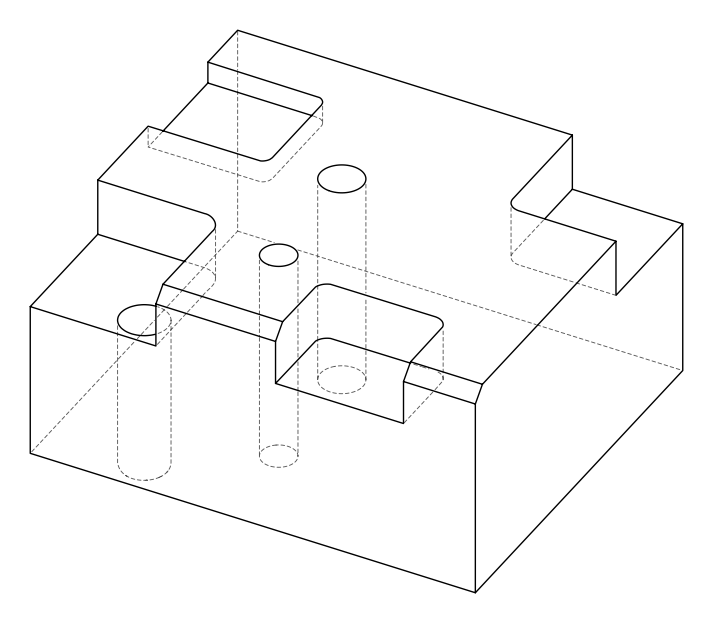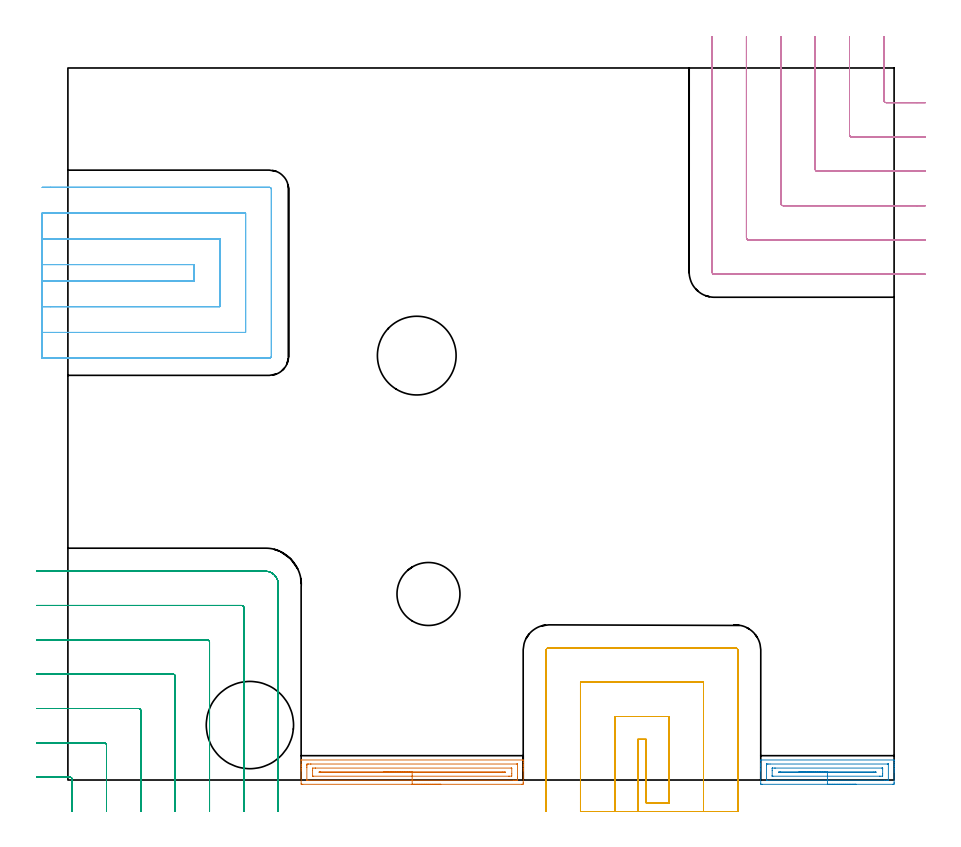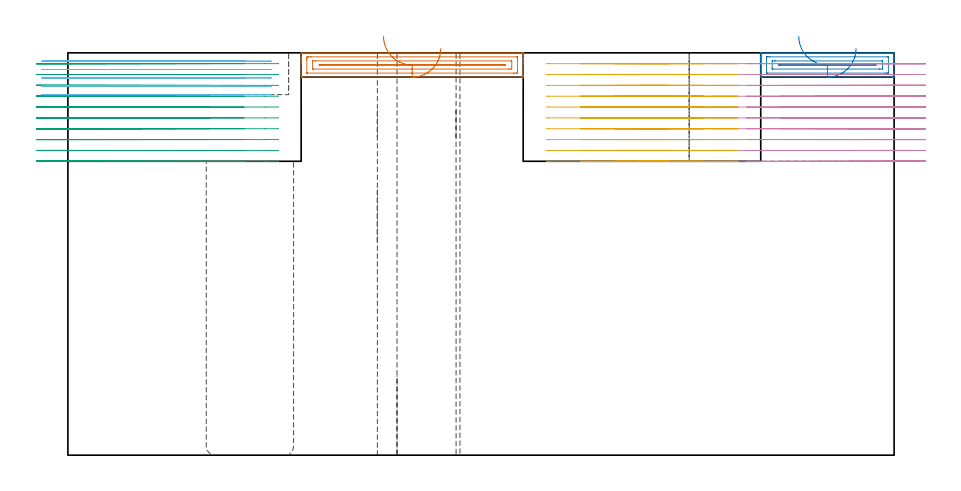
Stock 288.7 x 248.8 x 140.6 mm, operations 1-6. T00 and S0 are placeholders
(PLAN: 17 operations, 12 tool changes, 63 min)
(1 AREA_MILL | FG_CHAMFER_SURFACE | UGT0205_001 | 2.63 min | 3179 mm3)
(2 AREA_MILL_1 | FG_CHAMFER_SURFACE_1 | UGT0205_001 | 1.64 min | 1874 mm3)
(3 MILL_CORNER_NOTCH_RECTANGULAR | CORNER_NOTCH_RECTANGULAR | NXT0201_012 | Follow Part, ap 4, ae 75% | 15.19 min | 248731 mm3)
(4 MILL_CORNER_NOTCH_RECTANGULAR_1 | CORNER_NOTCH_RECTANGULAR_1 | NXT0201_012 | Follow Part, ap 4, ae 75% | 13.19 min | 216747 mm3)
(5 MILL_SLOT | SLOT_PARTIAL_RECTANGULAR | NXT0201_012 | Follow Part, ap 4, ae 75% | 12.93 min | 168851 mm3)
(6 MILL_SLOT_1 | SLOT_PARTIAL_RECTANGULAR_1 | NXT0201_011 | Follow Part, ap 3, ae 75% | 8.85 min | 80454 mm3)
(7 MILL_THROUGH_HOLE_FROM_SOLID_MATERIAL | STEP1HOLE | NXT0201_007 | Circular | 4.68 min | 74725 mm3)
(8 SPOT_DRILL | STEP1HOLE_1 | NXT0321_9005460120000 | 0.05 min | 164 mm3)
(9 SPOT_DRILL_1 | STEP1HOLE_2 | NXT0321_9005460120000 | 0.05 min | 185 mm3)
(10 DRILL_BLIND_HOLE_INTO_CENTER | STEP1HOLE_1 | NXT0301_029 | 0.04 min | 138 mm3)
(11 GUN_DRILL_THROUGH_HOLE | STEP1HOLE_1 | UGT0307_001 | 0.62 min | 2581 mm3)
(12 SPADE_DRILL_TO_ENLARGE_THROUGH_HOLE | STEP1HOLE_1 | UGT0306_004 | 0.59 min | 17180 mm3)
(13 DRILL_TO_ENLARGE_THROUGH_HOLE | STEP1HOLE_1 | UGT0301_053 | 0.6 min | 33321 mm3)
(14 DRILL_BLIND_HOLE_INTO_CENTER_1 | STEP1HOLE_2 | NXT0301_029 | 0.04 min | 137 mm3)
(15 GUN_DRILL_THROUGH_HOLE_1 | STEP1HOLE_2 | UGT0307_003 | 0.68 min | 5166 mm3)
(16 SPADE_DRILL_TO_ENLARGE_THROUGH_HOLE_1 | STEP1HOLE_2 | UGT0306_008 | 0.59 min | 28295 mm3)
(17 DRILL_TO_ENLARGE_THROUGH_HOLE_1 | STEP1HOLE_2 | UGT0301_390 | 0.61 min | 49681 mm3)
(TOOL UGT0205_001 | Chamfer Mill 20 x 3 x 45 deg. | D20 FL50 Z2)
(TOOL NXT0201_012 | ENDMILL 16mm [2P460-1600-NA 1630] | D16 FL38 Z6)
(TOOL NXT0201_011 | ENDMILL 12mm [2P460-1200-NA 1630] | D12 FL38 Z6)
(TOOL NXT0201_007 | ENDMILL 25mm [R216.25-25050GCK54P 1620] | D25 R3 FL54 Z5)
(TOOL NXT0321_9005460120000 | NC Spot Drill, 142deg, 12mm, Carbide, Uncoated | D12 PA142 FL30 Z2)
(TOOL NXT0301_029 | Carbide Drill 5.8mm [860.1-0580-017A1-MM 2214] | D5.8 PA140 FL28 Z2)
(TOOL UGT0307_001 | Gun Drill 5 mm | D5 PA130 FL24 Z1)
(TOOL UGT0306_004 | Spade Drill 13.5mm | D13.5 PA132 FL10 Z2)
(TOOL UGT0301_053 | Twist Drill 22 mm | D22 PA118 FL150 Z2)
(TOOL UGT0307_003 | Gun Drill 7 mm | D7 PA130 FL24 Z1)
(TOOL UGT0306_008 | Spade Drill 17.5mm | D17.5 PA132 FL10 Z2)
(TOOL UGT0301_390 | Twist Drill 27.5 mm | D27.5 PA118 FL165 Z2)
(OP 1 AREA_MILL)
G17 G21 G94 G90
T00 M6
G54
G17 G0 G90 X130.3 Y-1.5 S1061 M3
G43 Z150.6 H0
Z142.1
G94 G1 X130.262 Z141.228 F250.
X130.148 Z140.364
X129.959 Z139.512
X129.697 Z138.68
X129.363 Z137.874
X128.96 Z137.1
X128.492 Z136.364
X127.96 Z135.672
X127.371 Z135.029
X126.728 Z134.44
X126.036 Z133.909
X125.3 Z133.44
X124.526 Z133.037
X123.72 Z132.703
X122.888 Z132.441
X122.037 Z132.252
X121.172 Z132.138
X120.3 Z132.1
X82.061
X81.733 Y-1.497 Z132.101
X81.51 Y-1.492 Z132.104
X81.5 Y-1.176 Z132.421
Y3.186 Z136.78
Y3.83 Z137.428
Y4.059 Z137.655
Y4.703 Z138.3
Y4.931 Z138.527
Y5.387 Z138.986
Y6.83 Z140.429
X81.502 Y6.917 Z140.509
X81.51 Y6.997 Z140.589
X81.616 Y7. Z140.6
X158.984
X159.09 Y6.997 Z140.589
X159.098 Y6.916 Z140.509
X159.1 Y6.83 Z140.429
Y6.219 Z139.818
Y5.388 Z138.987
Y4.931 Z138.527
Y4.703 Z138.3
Y4.059 Z137.655
Y3.83 Z137.428
Y3.186 Z136.78
Y-0.854 Z132.743
X159.097 Y-1.176 Z132.421
X159.09 Y-1.492 Z132.104
X158.867 Y-1.497 Z132.101
X158.539 Y-1.5 Z132.1
X120.3
Y-0.086 Z133.514
X83.84 Y-0.085 Z133.515
X83.616 Y-0.084 Z133.516
X83.526 Y-0.08 Z133.52
X83.51 Y-0.079 Z133.521
X83.506 Y-0.069 Z133.531
X83.503 Y-0.054 Z133.546
X83.5 Y0.029 Z133.629
Y4.391 Z137.991
X83.502 Y4.931 Z138.531
X83.505 Y5.259 Z138.859
X83.516 Y5.579 Z139.179
X83.84 Y5.583 Z139.183
X84.063 Y5.585 Z139.185
X84.729 Y5.586 Z139.186
X84.951
X156.76 Y5.585 Z139.185
X156.984 Y5.584 Z139.184
X157.074 Y5.58 Z139.18
X157.09 Y5.579 Z139.179
X157.094 Y5.569 Z139.169
X157.097 Y5.554 Z139.154
X157.1 Y5.471 Z139.071
Y1.108 Z134.708
X157.098 Y0.569 Z134.169
X157.095 Y0.24 Z133.84
X157.084 Y-0.079 Z133.521
X156.76 Y-0.083 Z133.517
X156.538 Y-0.085 Z133.515
X155.871 Y-0.086 Z133.514
X155.649
X120.3
Y1.328 Z134.928
X85.733 Y1.329 Z134.929
X85.618 Y1.331 Z134.931
X85.513 Y1.335 Z134.935
X85.505 Y1.441 Z135.041
X85.501 Y1.556 Z135.156
X85.5 Y3.302 Z136.902
X85.507 Y4.059 Z137.659
X85.51 Y4.164 Z137.764
X85.618 Y4.167 Z137.767
X86.393 Y4.171 Z137.771
X86.507
X154.868
X154.982 Y4.169 Z137.769
X155.087 Y4.165 Z137.765
X155.095 Y4.059 Z137.659
X155.099 Y3.944 Z137.544
X155.1 Y2.198 Z135.798
X155.093 Y1.441 Z135.041
X155.09 Y1.336 Z134.936
X154.982 Y1.333 Z134.933
X154.208 Y1.329 Z134.929
X154.093 Y1.328 Z134.928
X120.3
Y2.743 Z136.343
X87.848
X87.834 Y2.744 Z136.344
X87.763 Y2.749 Z136.349
X87.84 Y2.752 Z136.352
X88.271 Y2.757 Z136.357
X88.286
X152.752
X152.766 Y2.755 Z136.355
X152.781 Y2.75 Z136.35
X152.765 Y2.744 Z136.344
X151.877 Y2.743 Z136.343
X120.3
X119.428 Z136.381
X118.564 Z136.495
X117.712 Z136.683
X116.88 Z136.946
X116.074 Z137.28
X115.3 Z137.682
X114.564 Z138.151
X113.872 Z138.682
X113.229 Z139.272
X112.64 Z139.915
X112.109 Z140.607
X111.64 Z141.343
X111.237 Z142.117
X110.903 Z142.922
X110.641 Z143.754
X110.452 Z144.606
X110.338 Z145.471
X110.3 Z146.343
G0 Z150.6
M5
M2
(OP 2 AREA_MILL_1)
G17 G21 G94 G90
T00 M6
G54
G17 G0 G90 X275.4 Y-1.5 S1061 M3
G43 Z150.6 H0
Z142.1
G94 G1 X275.362 Z141.228 F250.
X275.248 Z140.364
X275.059 Z139.512
X274.797 Z138.68
X274.463 Z137.874
X274.06 Z137.1
X273.592 Z136.364
X273.06 Z135.672
X272.471 Z135.029
X271.828 Z134.44
X271.136 Z133.909
X270.4 Z133.44
X269.626 Z133.037
X268.82 Z132.703
X267.988 Z132.441
X267.136 Z132.252
X266.272 Z132.138
X265.4 Z132.1
X242.683
X242.354 Y-1.498 Z132.101
X242.11 Y-1.493 Z132.104
X242.1 Y-1.176 Z132.421
Y3.186 Z136.78
Y3.789 Z137.386
Y4.059 Z137.655
Y4.661 Z138.258
Y4.931 Z138.527
Y5.47 Z139.07
Y5.803 Z139.402
Y6.8 Z140.398
X242.102 Y6.901 Z140.493
X242.11 Y6.997 Z140.588
X242.238 Y7. Z140.6
X288.562
X288.69 Y6.997 Z140.588
X288.698 Y6.901 Z140.493
X288.7 Y6.8 Z140.398
Y6.136 Z139.736
Y5.47 Z139.069
Y4.931 Z138.527
Y4.661 Z138.258
Y4.059 Z137.655
Y3.789 Z137.386
Y3.186 Z136.78
Y2.753 Z136.347
Y-0.874 Z132.722
X288.697 Y-1.176 Z132.421
X288.69 Y-1.493 Z132.104
X288.446 Y-1.498 Z132.101
X288.117 Y-1.5 Z132.1
X265.4
Y-0.086 Z133.514
X244.465 Y-0.085 Z133.515
X244.241 Y-0.084 Z133.516
X244.135 Y-0.081 Z133.519
X244.115 Y-0.079 Z133.521
X244.109 Y-0.069 Z133.531
X244.105 Y-0.05 Z133.55
X244.101 Y0.053 Z133.653
X244.1 Y5.288 Z138.888
X244.102 Y5.407 Z139.007
X244.105 Y5.502 Z139.102
X244.11 Y5.565 Z139.165
X244.117 Y5.579 Z139.179
X244.132 Y5.58 Z139.18
X244.465 Y5.584 Z139.184
X244.687 Y5.585 Z139.185
X245.356 Y5.586 Z139.186
X286.335 Y5.585 Z139.185
X286.559 Y5.584 Z139.184
X286.665 Y5.581 Z139.181
X286.685 Y5.579 Z139.179
X286.691 Y5.569 Z139.169
X286.695 Y5.55 Z139.15
X286.699 Y5.447 Z139.047
X286.7 Y0.212 Z133.812
X286.698 Y0.093 Z133.693
X286.695 Y-0.002 Z133.598
X286.69 Y-0.065 Z133.535
X286.683 Y-0.079 Z133.521
X286.668 Y-0.08 Z133.52
X286.335 Y-0.084 Z133.516
X286.113 Y-0.085 Z133.515
X285.444 Y-0.086 Z133.514
X265.4
Y1.328 Z134.928
X246.361 Y1.329 Z134.929
X246.247 Y1.331 Z134.931
X246.132 Y1.335 Z134.935
X246.11 Y1.337 Z134.937
X246.106 Y1.356 Z134.956
X246.102 Y1.394 Z134.994
X246.101 Y1.441 Z135.041
X246.1 Y1.585 Z135.185
Y3.33 Z136.93
X246.104 Y4.059 Z137.659
X246.107 Y4.13 Z137.73
X246.11 Y4.161 Z137.761
X246.138 Y4.165 Z137.765
X246.247 Y4.167 Z137.767
X247.022 Y4.171 Z137.771
X247.137
X284.439
X284.553 Y4.169 Z137.769
X284.667 Y4.165 Z137.765
X284.69 Y4.164 Z137.764
X284.694 Y4.144 Z137.744
X284.698 Y4.106 Z137.706
X284.699 Y4.059 Z137.659
X284.7 Y3.915 Z137.515
Y2.17 Z135.77
X284.696 Y1.441 Z135.041
X284.693 Y1.37 Z134.97
X284.69 Y1.339 Z134.939
X284.663 Y1.335 Z134.935
X284.553 Y1.333 Z134.933
X283.778 Y1.329 Z134.929
X283.663
X265.4 Y1.328 Z134.928
Y2.743 Z136.343
X248.481
X248.466 Y2.744 Z136.344
X248.389 Y2.749 Z136.349
X248.472 Y2.752 Z136.352
X248.904 Y2.757 Z136.357
X248.919
X282.319
X282.333 Y2.756 Z136.356
X282.351 Y2.75 Z136.35
X282.332 Y2.744 Z136.344
X281.443 Y2.743 Z136.343
X265.4
X264.528 Z136.381
X263.664 Z136.495
X262.812 Z136.683
X261.98 Z136.946
X261.174 Z137.28
X260.4 Z137.682
X259.664 Z138.151
X258.972 Z138.682
X258.329 Z139.272
X257.74 Z139.915
X257.208 Z140.607
X256.74 Z141.343
X256.337 Z142.117
X256.003 Z142.922
X255.741 Z143.754
X255.552 Z144.606
X255.438 Z145.471
X255.4 Z146.343
G0 Z150.6
M5
M2
(OP 3 MILL_CORNER_NOTCH_RECTANGULAR)
G17 G21 G94 G90
T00 M6
G54
G17 G0 G90 X1.5 Y-11. S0 M3
G43 Z150.6 H1
Z136.81
G94 G1 Y-8. F250.
Y0.205 F500.
G3 X0.705 Y1. R0.8
G1 X-8.
X-11. F250.
G0 Z150.6
X13.5 Y-11.
Z136.81
G1 Y-8.
Y12.205 F500.
G3 X12.705 Y13. R0.8
G1 X-8.
X-11. F250.
G0 Z150.6
X25.5 Y-11.
Z136.81
G1 Y-8.
Y24.205 F500.
G3 X24.705 Y25. R0.8
G1 X-8.
X-11. F250.
G0 Z150.6
X37.5 Y-11.
Z136.81
G1 Y-8.
Y36.204 F500.
G3 X36.704 Y37. R0.8
G1 X-8.
X-11. F250.
G0 Z150.6
X49.5 Y-11.
Z136.81
G1 Y-8.
Y48.204 F500.
G3 X48.704 Y49. R0.8
G1 X-8.
X-11. F250.
G0 Z150.6
X61.5 Y-11.
Z136.81
G1 Y-8.
Y60.204 F500.
G3 X60.704 Y61. R0.8
G1 X-8.
X-11. F250.
G0 Z150.6
X73.5 Y-11.
Z136.81
G1 Y-8.
Y68.4 F500.
G3 X68.9 Y73. R4.6
G1 X-8.
X-11. F250.
G0 Z150.6
X1.5 Y-11.
Z133.02
G1 Y-8.
Y0.205 F500.
G3 X0.705 Y1. R0.8
G1 X-8.
X-11. F250.
G0 Z150.6
X13.5 Y-11.
Z133.02
G1 Y-8.
Y12.205 F500.
G3 X12.705 Y13. R0.8
G1 X-8.
X-11. F250.
G0 Z150.6
X25.5 Y-11.
Z133.02
G1 Y-8.
Y24.204 F500.
G3 X24.704 Y25. R0.8
G1 X-8.
X-11. F250.
G0 Z150.6
X37.5 Y-11.
Z133.02
G1 Y-8.
Y36.204 F500.
G3 X36.704 Y37. R0.8
G1 X-8.
X-11. F250.
G0 Z150.6
X49.5 Y-11.
Z133.02
G1 Y-8.
Y48.204 F500.
G3 X48.704 Y49. R0.8
G1 X-8.
X-11. F250.
G0 Z150.6
X61.5 Y-11.
Z133.02
G1 Y-8.
Y60.204 F500.
G3 X60.704 Y61. R0.8
G1 X-8.
X-11. F250.
G0 Z150.6
X73.5 Y-11.
Z133.02
G1 Y-8.
Y68.4 F500.
G3 X68.9 Y73. R4.6
G1 X-8.
X-11. F250.
G0 Z150.6
X1.5 Y-11.
Z129.23
G1 Y-8.
Y0.205 F500.
G3 X0.705 Y1. R0.8
G1 X-8.
X-11. F250.
G0 Z150.6
X13.5 Y-11.
Z129.23
G1 Y-8.
Y12.205 F500.
G3 X12.705 Y13. R0.8
G1 X-8.
X-11. F250.
G0 Z150.6
X25.5 Y-11.
Z129.23
G1 Y-8.
Y24.205 F500.
G3 X24.705 Y25. R0.8
G1 X-8.
X-11. F250.
G0 Z150.6
X37.5 Y-11.
Z129.23
G1 Y-8.
Y36.204 F500.
G3 X36.704 Y37. R0.8
G1 X-8.
X-11. F250.
G0 Z150.6
X49.5 Y-11.
Z129.23
G1 Y-8.
Y48.204 F500.
G3 X48.704 Y49. R0.8
G1 X-8.
X-11. F250.
G0 Z150.6
X61.5 Y-11.
Z129.23
G1 Y-8.
Y60.204 F500.
G3 X60.704 Y61. R0.8
G1 X-8.
X-11. F250.
G0 Z150.6
X73.5 Y-11.
Z129.23
G1 Y-8.
Y68.4 F500.
G3 X68.9 Y73. R4.6
G1 X-8.
X-11. F250.
G0 Z150.6
X1.5 Y-11.
Z125.44
G1 Y-8.
Y0.205 F500.
G3 X0.705 Y1. R0.8
G1 X-8.
X-11. F250.
G0 Z150.6
X13.5 Y-11.
Z125.44
G1 Y-8.
Y12.205 F500.
G3 X12.705 Y13. R0.8
G1 X-8.
X-11. F250.
G0 Z150.6
X25.5 Y-11.
Z125.44
G1 Y-8.
Y24.204 F500.
G3 X24.704 Y25. R0.8
G1 X-8.
X-11. F250.
G0 Z150.6
X37.5 Y-11.
Z125.44
G1 Y-8.
Y36.204 F500.
G3 X36.704 Y37. R0.8
G1 X-8.
X-11. F250.
G0 Z150.6
X49.5 Y-11.
Z125.44
G1 Y-8.
Y48.204 F500.
G3 X48.704 Y49. R0.8
G1 X-8.
X-11. F250.
G0 Z150.6
X61.5 Y-11.
Z125.44
G1 Y-8.
Y60.204 F500.
G3 X60.704 Y61. R0.8
G1 X-8.
X-11. F250.
G0 Z150.6
X73.5 Y-11.
Z125.44
G1 Y-8.
Y68.4 F500.
G3 X68.9 Y73. R4.6
G1 X-8.
X-11. F250.
G0 Z150.6
X1.5 Y-11.
Z121.65
G1 Y-8.
Y0.205 F500.
G3 X0.705 Y1. R0.8
G1 X-8.
X-11. F250.
G0 Z150.6
X13.5 Y-11.
Z121.65
G1 Y-8.
Y12.205 F500.
G3 X12.705 Y13. R0.8
G1 X-8.
X-11. F250.
G0 Z150.6
X25.5 Y-11.
Z121.65
G1 Y-8.
Y24.204 F500.
G3 X24.704 Y25. R0.8
G1 X-8.
X-11. F250.
G0 Z150.6
X37.5 Y-11.
Z121.65
G1 Y-8.
Y36.204 F500.
G3 X36.704 Y37. R0.8
G1 X-8.
X-11. F250.
G0 Z150.6
X49.5 Y-11.
Z121.65
G1 Y-8.
Y48.204 F500.
G3 X48.704 Y49. R0.8
G1 X-8.
X-11. F250.
G0 Z150.6
X61.5 Y-11.
Z121.65
G1 Y-8.
Y60.204 F500.
G3 X60.704 Y61. R0.8
G1 X-8.
X-11. F250.
G0 Z150.6
X73.5 Y-11.
Z121.65
G1 Y-8.
Y68.4 F500.
G3 X68.9 Y73. R4.6
G1 X-8.
X-11. F250.
G0 Z150.6
X1.5 Y-11.
Z117.86
G1 Y-8.
Y0.205 F500.
G3 X0.705 Y1. R0.8
G1 X-8.
X-11. F250.
G0 Z150.6
X13.5 Y-11.
Z117.86
G1 Y-8.
Y12.205 F500.
G3 X12.705 Y13. R0.8
G1 X-8.
X-11. F250.
G0 Z150.6
X25.5 Y-11.
Z117.86
G1 Y-8.
Y24.204 F500.
G3 X24.704 Y25. R0.8
G1 X-8.
X-11. F250.
G0 Z150.6
X37.5 Y-11.
Z117.86
G1 Y-8.
Y36.204 F500.
G3 X36.704 Y37. R0.8
G1 X-8.
X-11. F250.
G0 Z150.6
X49.5 Y-11.
Z117.86
G1 Y-8.
Y48.204 F500.
G3 X48.704 Y49. R0.8
G1 X-8.
X-11. F250.
G0 Z150.6
X61.5 Y-11.
Z117.86
G1 Y-8.
Y60.204 F500.
G3 X60.704 Y61. R0.8
G1 X-8.
X-11. F250.
G0 Z150.6
X73.5 Y-11.
Z117.86
G1 Y-8.
Y68.4 F500.
G3 X68.9 Y73. R4.6
G1 X-8.
X-11. F250.
G0 Z150.6
X1.5 Y-11.
Z114.07
G1 Y-8.
Y0.205 F500.
G3 X0.705 Y1. R0.8
G1 X-8.
X-11. F250.
G0 Z150.6
X13.5 Y-11.
Z114.07
G1 Y-8.
Y12.205 F500.
G3 X12.705 Y13. R0.8
G1 X-8.
X-11. F250.
G0 Z150.6
X25.5 Y-11.
Z114.07
G1 Y-8.
Y24.204 F500.
G3 X24.704 Y25. R0.8
G1 X-8.
X-11. F250.
G0 Z150.6
X37.5 Y-11.
Z114.07
G1 Y-8.
Y36.204 F500.
G3 X36.704 Y37. R0.8
G1 X-8.
X-11. F250.
G0 Z150.6
X49.5 Y-11.
Z114.07
G1 Y-8.
Y48.204 F500.
G3 X48.704 Y49. R0.8
G1 X-8.
X-11. F250.
G0 Z150.6
X61.5 Y-11.
Z114.07
G1 Y-8.
Y60.204 F500.
G3 X60.704 Y61. R0.8
G1 X-8.
X-11. F250.
G0 Z150.6
X73.5 Y-11.
Z114.07
G1 Y-8.
Y68.4 F500.
G3 X68.9 Y73. R4.6
G1 X-8.
X-11. F250.
G0 Z150.6
X1.5 Y-11.
Z110.28
G1 Y-8.
Y0.205 F500.
G3 X0.705 Y1. R0.8
G1 X-8.
X-11. F250.
G0 Z150.6
X13.5 Y-11.
Z110.28
G1 Y-8.
Y12.205 F500.
G3 X12.705 Y13. R0.8
G1 X-8.
X-11. F250.
G0 Z150.6
X25.5 Y-11.
Z110.28
G1 Y-8.
Y24.204 F500.
G3 X24.704 Y25. R0.8
G1 X-8.
X-11. F250.
G0 Z150.6
X37.5 Y-11.
Z110.28
G1 Y-8.
Y36.204 F500.
G3 X36.704 Y37. R0.8
G1 X-8.
X-11. F250.
G0 Z150.6
X49.5 Y-11.
Z110.28
G1 Y-8.
Y48.204 F500.
G3 X48.704 Y49. R0.8
G1 X-8.
X-11. F250.
G0 Z150.6
X61.5 Y-11.
Z110.28
G1 Y-8.
Y60.204 F500.
G3 X60.704 Y61. R0.8
G1 X-8.
X-11. F250.
G0 Z150.6
X73.5 Y-11.
Z110.28
G1 Y-8.
Y68.4 F500.
G3 X68.9 Y73. R4.6
G1 X-8.
X-11. F250.
G0 Z150.6
X1.5 Y-11.
Z106.49
G1 Y-8.
Y0.205 F500.
G3 X0.705 Y1. R0.8
G1 X-8.
X-11. F250.
G0 Z150.6
X13.5 Y-11.
Z106.49
G1 Y-8.
Y12.205 F500.
G3 X12.705 Y13. R0.8
G1 X-8.
X-11. F250.
G0 Z150.6
X25.5 Y-11.
Z106.49
G1 Y-8.
Y24.204 F500.
G3 X24.704 Y25. R0.8
G1 X-8.
X-11. F250.
G0 Z150.6
X37.5 Y-11.
Z106.49
G1 Y-8.
Y36.204 F500.
G3 X36.704 Y37. R0.8
G1 X-8.
X-11. F250.
G0 Z150.6
X49.5 Y-11.
Z106.49
G1 Y-8.
Y48.204 F500.
G3 X48.704 Y49. R0.8
G1 X-8.
X-11. F250.
G0 Z150.6
X61.5 Y-11.
Z106.49
G1 Y-8.
Y60.204 F500.
G3 X60.704 Y61. R0.8
G1 X-8.
X-11. F250.
G0 Z150.6
X73.5 Y-11.
Z106.49
G1 Y-8.
Y68.4 F500.
G3 X68.9 Y73. R4.6
G1 X-8.
X-11. F250.
G0 Z150.6
X1.5 Y-11.
Z102.7
G1 Y-8.
Y0.205 F500.
G3 X0.705 Y1. R0.8
G1 X-8.
X-11. F250.
G0 Z150.6
X13.5 Y-11.
Z102.7
G1 Y-8.
Y12.205 F500.
G3 X12.705 Y13. R0.8
G1 X-8.
X-11. F250.
G0 Z150.6
X25.5 Y-11.
Z102.7
G1 Y-8.
Y24.204 F500.
G3 X24.704 Y25. R0.8
G1 X-8.
X-11. F250.
G0 Z150.6
X37.5 Y-11.
Z102.7
G1 Y-8.
Y36.204 F500.
G3 X36.704 Y37. R0.8
G1 X-8.
X-11. F250.
G0 Z150.6
X49.5 Y-11.
Z102.7
G1 Y-8.
Y48.204 F500.
G3 X48.704 Y49. R0.8
G1 X-8.
X-11. F250.
G0 Z150.6
X61.5 Y-11.
Z102.7
G1 Y-8.
Y60.204 F500.
G3 X60.704 Y61. R0.8
G1 X-8.
X-11. F250.
G0 Z150.6
X73.5 Y-11.
Z102.7
G1 Y-8.
Y68.4 F500.
G3 X68.9 Y73. R4.6
G1 X-8.
X-11. F250.
G0 Z150.6
M5
M2
(OP 4 MILL_CORNER_NOTCH_RECTANGULAR_1)
G17 G21 G94 G90
T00 M6
G54
G17 G0 G90 X285.1 Y259.8 S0 M3
G43 Z150.6 H1
Z136.81
G94 G1 Y256.8 F250.
Y237.495 F500.
G3 X285.895 Y236.7 R0.8
G1 X296.7
X299.7 F250.
G0 Z150.6
X273.1 Y259.8
Z136.81
G1 Y256.8
Y225.495 F500.
G3 X273.895 Y224.7 R0.8
G1 X296.7
X299.7 F250.
G0 Z150.6
X261.1 Y259.8
Z136.81
G1 Y256.8
Y213.496 F500.
G3 X261.896 Y212.7 R0.8
G1 X296.7
X299.7 F250.
G0 Z150.6
X249.1 Y259.8
Z136.81
G1 Y256.8
Y201.496 F500.
G3 X249.896 Y200.7 R0.8
G1 X296.7
X299.7 F250.
G0 Z150.6
X237.1 Y259.8
Z136.81
G1 Y256.8
Y189.496 F500.
G3 X237.896 Y188.7 R0.8
G1 X296.7
X299.7 F250.
G0 Z150.6
X225.1 Y259.8
Z136.81
G1 Y256.8
Y177.496 F500.
G3 X225.896 Y176.7 R0.8
G1 X296.7
X299.7 F250.
G0 Z150.6
X285.1 Y259.8
Z133.02
G1 Y256.8
Y237.495 F500.
G3 X285.895 Y236.7 R0.8
G1 X296.7
X299.7 F250.
G0 Z150.6
X273.1 Y259.8
Z133.02
G1 Y256.8
Y225.495 F500.
G3 X273.895 Y224.7 R0.8
G1 X296.7
X299.7 F250.
G0 Z150.6
X261.1 Y259.8
Z133.02
G1 Y256.8
Y213.496 F500.
G3 X261.896 Y212.7 R0.8
G1 X296.7
X299.7 F250.
G0 Z150.6
X249.1 Y259.8
Z133.02
G1 Y256.8
Y201.496 F500.
G3 X249.896 Y200.7 R0.8
G1 X296.7
X299.7 F250.
G0 Z150.6
X237.1 Y259.8
Z133.02
G1 Y256.8
Y189.496 F500.
G3 X237.896 Y188.7 R0.8
G1 X296.7
X299.7 F250.
G0 Z150.6
X225.1 Y259.8
Z133.02
G1 Y256.8
Y177.496 F500.
G3 X225.896 Y176.7 R0.8
G1 X296.7
X299.7 F250.
G0 Z150.6
X285.1 Y259.8
Z129.23
G1 Y256.8
Y237.495 F500.
G3 X285.895 Y236.7 R0.8
G1 X296.7
X299.7 F250.
G0 Z150.6
X273.1 Y259.8
Z129.23
G1 Y256.8
Y225.495 F500.
G3 X273.895 Y224.7 R0.8
G1 X296.7
X299.7 F250.
G0 Z150.6
X261.1 Y259.8
Z129.23
G1 Y256.8
Y213.496 F500.
G3 X261.896 Y212.7 R0.8
G1 X296.7
X299.7 F250.
G0 Z150.6
X249.1 Y259.8
Z129.23
G1 Y256.8
Y201.496 F500.
G3 X249.896 Y200.7 R0.8
G1 X296.7
X299.7 F250.
G0 Z150.6
X237.1 Y259.8
Z129.23
G1 Y256.8
Y189.496 F500.
G3 X237.896 Y188.7 R0.8
G1 X296.7
X299.7 F250.
G0 Z150.6
X225.1 Y259.8
Z129.23
G1 Y256.8
Y177.496 F500.
G3 X225.896 Y176.7 R0.8
G1 X296.7
X299.7 F250.
G0 Z150.6
X285.1 Y259.8
Z125.44
G1 Y256.8
Y237.495 F500.
G3 X285.895 Y236.7 R0.8
G1 X296.7
X299.7 F250.
G0 Z150.6
X273.1 Y259.8
Z125.44
G1 Y256.8
Y225.495 F500.
G3 X273.895 Y224.7 R0.8
G1 X296.7
X299.7 F250.
G0 Z150.6
X261.1 Y259.8
Z125.44
G1 Y256.8
Y213.496 F500.
G3 X261.896 Y212.7 R0.8
G1 X296.7
X299.7 F250.
G0 Z150.6
X249.1 Y259.8
Z125.44
G1 Y256.8
Y201.496 F500.
G3 X249.896 Y200.7 R0.8
G1 X296.7
X299.7 F250.
G0 Z150.6
X237.1 Y259.8
Z125.44
G1 Y256.8
Y189.496 F500.
G3 X237.896 Y188.7 R0.8
G1 X296.7
X299.7 F250.
G0 Z150.6
X225.1 Y259.8
Z125.44
G1 Y256.8
Y177.496 F500.
G3 X225.896 Y176.7 R0.8
G1 X296.7
X299.7 F250.
G0 Z150.6
X285.1 Y259.8
Z121.65
G1 Y256.8
Y237.495 F500.
G3 X285.895 Y236.7 R0.8
G1 X296.7
X299.7 F250.
G0 Z150.6
X273.1 Y259.8
Z121.65
G1 Y256.8
Y225.495 F500.
G3 X273.895 Y224.7 R0.8
G1 X296.7
X299.7 F250.
G0 Z150.6
X261.1 Y259.8
Z121.65
G1 Y256.8
Y213.496 F500.
G3 X261.896 Y212.7 R0.8
G1 X296.7
X299.7 F250.
G0 Z150.6
X249.1 Y259.8
Z121.65
G1 Y256.8
Y201.496 F500.
G3 X249.896 Y200.7 R0.8
G1 X296.7
X299.7 F250.
G0 Z150.6
X237.1 Y259.8
Z121.65
G1 Y256.8
Y189.496 F500.
G3 X237.896 Y188.7 R0.8
G1 X296.7
X299.7 F250.
G0 Z150.6
X225.1 Y259.8
Z121.65
G1 Y256.8
Y177.496 F500.
G3 X225.896 Y176.7 R0.8
G1 X296.7
X299.7 F250.
G0 Z150.6
X285.1 Y259.8
Z117.86
G1 Y256.8
Y237.495 F500.
G3 X285.895 Y236.7 R0.8
G1 X296.7
X299.7 F250.
G0 Z150.6
X273.1 Y259.8
Z117.86
G1 Y256.8
Y225.495 F500.
G3 X273.895 Y224.7 R0.8
G1 X296.7
X299.7 F250.
G0 Z150.6
X261.1 Y259.8
Z117.86
G1 Y256.8
Y213.496 F500.
G3 X261.896 Y212.7 R0.8
G1 X296.7
X299.7 F250.
G0 Z150.6
X249.1 Y259.8
Z117.86
G1 Y256.8
Y201.496 F500.
G3 X249.896 Y200.7 R0.8
G1 X296.7
X299.7 F250.
G0 Z150.6
X237.1 Y259.8
Z117.86
G1 Y256.8
Y189.496 F500.
G3 X237.896 Y188.7 R0.8
G1 X296.7
X299.7 F250.
G0 Z150.6
X225.1 Y259.8
Z117.86
G1 Y256.8
Y177.496 F500.
G3 X225.896 Y176.7 R0.8
G1 X296.7
X299.7 F250.
G0 Z150.6
X285.1 Y259.8
Z114.07
G1 Y256.8
Y237.495 F500.
G3 X285.895 Y236.7 R0.8
G1 X296.7
X299.7 F250.
G0 Z150.6
X273.1 Y259.8
Z114.07
G1 Y256.8
Y225.495 F500.
G3 X273.895 Y224.7 R0.8
G1 X296.7
X299.7 F250.
G0 Z150.6
X261.1 Y259.8
Z114.07
G1 Y256.8
Y213.496 F500.
G3 X261.896 Y212.7 R0.8
G1 X296.7
X299.7 F250.
G0 Z150.6
X249.1 Y259.8
Z114.07
G1 Y256.8
Y201.496 F500.
G3 X249.896 Y200.7 R0.8
G1 X296.7
X299.7 F250.
G0 Z150.6
X237.1 Y259.8
Z114.07
G1 Y256.8
Y189.496 F500.
G3 X237.896 Y188.7 R0.8
G1 X296.7
X299.7 F250.
G0 Z150.6
X225.1 Y259.8
Z114.07
G1 Y256.8
Y177.496 F500.
G3 X225.896 Y176.7 R0.8
G1 X296.7
X299.7 F250.
G0 Z150.6
X285.1 Y259.8
Z110.28
G1 Y256.8
Y237.495 F500.
G3 X285.895 Y236.7 R0.8
G1 X296.7
X299.7 F250.
G0 Z150.6
X273.1 Y259.8
Z110.28
G1 Y256.8
Y225.495 F500.
G3 X273.895 Y224.7 R0.8
G1 X296.7
X299.7 F250.
G0 Z150.6
X261.1 Y259.8
Z110.28
G1 Y256.8
Y213.496 F500.
G3 X261.896 Y212.7 R0.8
G1 X296.7
X299.7 F250.
G0 Z150.6
X249.1 Y259.8
Z110.28
G1 Y256.8
Y201.496 F500.
G3 X249.896 Y200.7 R0.8
G1 X296.7
X299.7 F250.
G0 Z150.6
X237.1 Y259.8
Z110.28
G1 Y256.8
Y189.496 F500.
G3 X237.896 Y188.7 R0.8
G1 X296.7
X299.7 F250.
G0 Z150.6
X225.1 Y259.8
Z110.28
G1 Y256.8
Y177.496 F500.
G3 X225.896 Y176.7 R0.8
G1 X296.7
X299.7 F250.
G0 Z150.6
X285.1 Y259.8
Z106.49
G1 Y256.8
Y237.495 F500.
G3 X285.895 Y236.7 R0.8
G1 X296.7
X299.7 F250.
G0 Z150.6
X273.1 Y259.8
Z106.49
G1 Y256.8
Y225.495 F500.
G3 X273.895 Y224.7 R0.8
G1 X296.7
X299.7 F250.
G0 Z150.6
X261.1 Y259.8
Z106.49
G1 Y256.8
Y213.496 F500.
G3 X261.896 Y212.7 R0.8
G1 X296.7
X299.7 F250.
G0 Z150.6
X249.1 Y259.8
Z106.49
G1 Y256.8
Y201.496 F500.
G3 X249.896 Y200.7 R0.8
G1 X296.7
X299.7 F250.
G0 Z150.6
X237.1 Y259.8
Z106.49
G1 Y256.8
Y189.496 F500.
G3 X237.896 Y188.7 R0.8
G1 X296.7
X299.7 F250.
G0 Z150.6
X225.1 Y259.8
Z106.49
G1 Y256.8
Y177.496 F500.
G3 X225.896 Y176.7 R0.8
G1 X296.7
X299.7 F250.
G0 Z150.6
X285.1 Y259.8
Z102.7
G1 Y256.8
Y237.495 F500.
G3 X285.895 Y236.7 R0.8
G1 X296.7
X299.7 F250.
G0 Z150.6
X273.1 Y259.8
Z102.7
G1 Y256.8
Y225.495 F500.
G3 X273.895 Y224.7 R0.8
G1 X296.7
X299.7 F250.
G0 Z150.6
X261.1 Y259.8
Z102.7
G1 Y256.8
Y213.496 F500.
G3 X261.896 Y212.7 R0.8
G1 X296.7
X299.7 F250.
G0 Z150.6
X249.1 Y259.8
Z102.7
G1 Y256.8
Y201.496 F500.
G3 X249.896 Y200.7 R0.8
G1 X296.7
X299.7 F250.
G0 Z150.6
X237.1 Y259.8
Z102.7
G1 Y256.8
Y189.496 F500.
G3 X237.896 Y188.7 R0.8
G1 X296.7
X299.7 F250.
G0 Z150.6
X225.1 Y259.8
Z102.7
G1 Y256.8
Y177.496 F500.
G3 X225.896 Y176.7 R0.8
G1 X296.7
X299.7 F250.
G0 Z150.6
M5
M2
(OP 5 MILL_SLOT)
G17 G21 G94 G90
T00 M6
G54
G17 G0 G90 X199.1 Y-11. S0 M3
G43 Z150.6 H1
Z136.81
G94 G1 Y-8. F250.
Y14.2 F500.
X202.1
Y-8.
X210.1
Y22.2
X191.1
Y-8.
Y-11. F250.
X222.1
Y-8.
Y34.2 F500.
X179.1
Y-8.
Y-11. F250.
X234.1
Y-8.
Y45.3 F500.
G3 X233.2 Y46.2 R0.9
G1 X168.
G3 X167.1 Y45.3 R0.9
G1 Y-8.
Y-11. F250.
G0 X199.1 Z133.02
G1 Y-8.
Y14.2 F500.
X202.1
Y-8.
X210.1
Y22.2
X191.1
Y-8.
Y-11. F250.
X222.1
Y-8.
Y34.2 F500.
X179.1
Y-8.
Y-11. F250.
X234.1
Y-8.
Y45.3 F500.
G3 X233.2 Y46.2 R0.9
G1 X168.
G3 X167.1 Y45.3 R0.9
G1 Y-8.
Y-11. F250.
G0 X199.1 Z129.23
G1 Y-8.
Y14.2 F500.
X202.1
Y-8.
X210.1
Y22.2
X191.1
Y-8.
Y-11. F250.
X222.1
Y-8.
Y34.2 F500.
X179.1
Y-8.
Y-11. F250.
X234.1
Y-8.
Y45.3 F500.
G3 X233.2 Y46.2 R0.9
G1 X168.
G3 X167.1 Y45.3 R0.9
G1 Y-8.
Y-11. F250.
G0 X199.1 Z125.44
G1 Y-8.
Y14.2 F500.
X202.1
Y-8.
X210.1
Y22.2
X191.1
Y-8.
Y-11. F250.
X222.1
Y-8.
Y34.2 F500.
X179.1
Y-8.
Y-11. F250.
X234.1
Y-8.
Y45.3 F500.
G3 X233.2 Y46.2 R0.9
G1 X168.
G3 X167.1 Y45.3 R0.9
G1 Y-8.
Y-11. F250.
G0 X199.1 Z121.65
G1 Y-8.
Y14.2 F500.
X202.1
Y-8.
X210.1
Y22.2
X191.1
Y-8.
Y-11. F250.
X222.1
Y-8.
Y34.2 F500.
X179.1
Y-8.
Y-11. F250.
X234.1
Y-8.
Y45.3 F500.
G3 X233.2 Y46.2 R0.9
G1 X168.
G3 X167.1 Y45.3 R0.9
G1 Y-8.
Y-11. F250.
G0 X199.1 Z117.86
G1 Y-8.
Y14.2 F500.
X202.1
Y-8.
X210.1
Y22.2
X191.1
Y-8.
Y-11. F250.
X222.1
Y-8.
Y34.2 F500.
X179.1
Y-8.
Y-11. F250.
X234.1
Y-8.
Y45.3 F500.
G3 X233.2 Y46.2 R0.9
G1 X168.
G3 X167.1 Y45.3 R0.9
G1 Y-8.
Y-11. F250.
G0 X199.1 Z114.07
G1 Y-8.
Y14.2 F500.
X202.1
Y-8.
X210.1
Y22.2
X191.1
Y-8.
Y-11. F250.
X222.1
Y-8.
Y34.2 F500.
X179.1
Y-8.
Y-11. F250.
X234.1
Y-8.
Y45.3 F500.
G3 X233.2 Y46.2 R0.9
G1 X168.
G3 X167.1 Y45.3 R0.9
G1 Y-8.
Y-11. F250.
G0 X199.1 Z110.28
G1 Y-8.
Y14.2 F500.
X202.1
Y-8.
X210.1
Y22.2
X191.1
Y-8.
Y-11. F250.
X222.1
Y-8.
Y34.2 F500.
X179.1
Y-8.
Y-11. F250.
X234.1
Y-8.
Y45.3 F500.
G3 X233.2 Y46.2 R0.9
G1 X168.
G3 X167.1 Y45.3 R0.9
G1 Y-8.
Y-11. F250.
G0 X199.1 Z106.49
G1 Y-8.
Y14.2 F500.
X202.1
Y-8.
X210.1
Y22.2
X191.1
Y-8.
Y-11. F250.
X222.1
Y-8.
Y34.2 F500.
X179.1
Y-8.
Y-11. F250.
X234.1
Y-8.
Y45.3 F500.
G3 X233.2 Y46.2 R0.9
G1 X168.
G3 X167.1 Y45.3 R0.9
G1 Y-8.
Y-11. F250.
G0 X199.1 Z102.7
G1 Y-8.
Y14.2 F500.
X202.1
Y-8.
X210.1
Y22.2
X191.1
Y-8.
Y-11. F250.
X222.1
Y-8.
Y34.2 F500.
X179.1
Y-8.
Y-11. F250.
X234.1
Y-8.
Y45.3 F500.
G3 X233.2 Y46.2 R0.9
G1 X168.
G3 X167.1 Y45.3 R0.9
G1 Y-8.
Y-11. F250.
G0 Z150.6
M5
M2
(OP 6 MILL_SLOT_1)
G17 G21 G94 G90
T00 M6
G54
G17 G0 G90 X-9. Y174.4 S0 M3
G43 Z150.6 H1
Z137.68
G94 G1 X-6. F250.
X44.1 F500.
Y180.1
X-6.
X-9. F250.
Y165.4
X-6.
X53.1 F500.
Y189.1
X-6.
X-9. F250.
Y156.4
X-6.
X62.1 F500.
Y198.1
X-6.
X-9. F250.
Y147.4
X-6.
X70.4 F500.
G3 X71.1 Y148.1 R0.7
G1 Y206.4
G3 X70.4 Y207.1 R0.7
G1 X-6.
X-9. F250.
G0 Y174.4 Z134.76
G1 X-6.
X44.1 F500.
Y180.1
X-6.
X-9. F250.
Y165.4
X-6.
X53.1 F500.
Y189.1
X-6.
X-9. F250.
Y156.4
X-6.
X62.1 F500.
Y198.1
X-6.
X-9. F250.
Y147.4
X-6.
X70.4 F500.
G3 X71.1 Y148.1 R0.7
G1 Y206.4
G3 X70.4 Y207.1 R0.7
G1 X-6.
X-9. F250.
G0 Y174.4 Z131.84
G1 X-6.
X44.1 F500.
Y180.1
X-6.
X-9. F250.
Y165.4
X-6.
X53.1 F500.
Y189.1
X-6.
X-9. F250.
Y156.4
X-6.
X62.1 F500.
Y198.1
X-6.
X-9. F250.
Y147.4
X-6.
X70.4 F500.
G3 X71.1 Y148.1 R0.7
G1 Y206.4
G3 X70.4 Y207.1 R0.7
G1 X-6.
X-9. F250.
G0 Y174.4 Z128.92
G1 X-6.
X44.1 F500.
Y180.1
X-6.
X-9. F250.
Y165.4
X-6.
X53.1 F500.
Y189.1
X-6.
X-9. F250.
Y156.4
X-6.
X62.1 F500.
Y198.1
X-6.
X-9. F250.
Y147.4
X-6.
X70.4 F500.
G3 X71.1 Y148.1 R0.7
G1 Y206.4
G3 X70.4 Y207.1 R0.7
G1 X-6.
X-9. F250.
G0 Y174.4 Z126.
G1 X-6.
X44.1 F500.
Y180.1
X-6.
X-9. F250.
Y165.4
X-6.
X53.1 F500.
Y189.1
X-6.
X-9. F250.
Y156.4
X-6.
X62.1 F500.
Y198.1
X-6.
X-9. F250.
Y147.4
X-6.
X70.4 F500.
G3 X71.1 Y148.1 R0.7
G1 Y206.4
G3 X70.4 Y207.1 R0.7
G1 X-6.
X-9. F250.
G0 Z150.6
M5
M2
